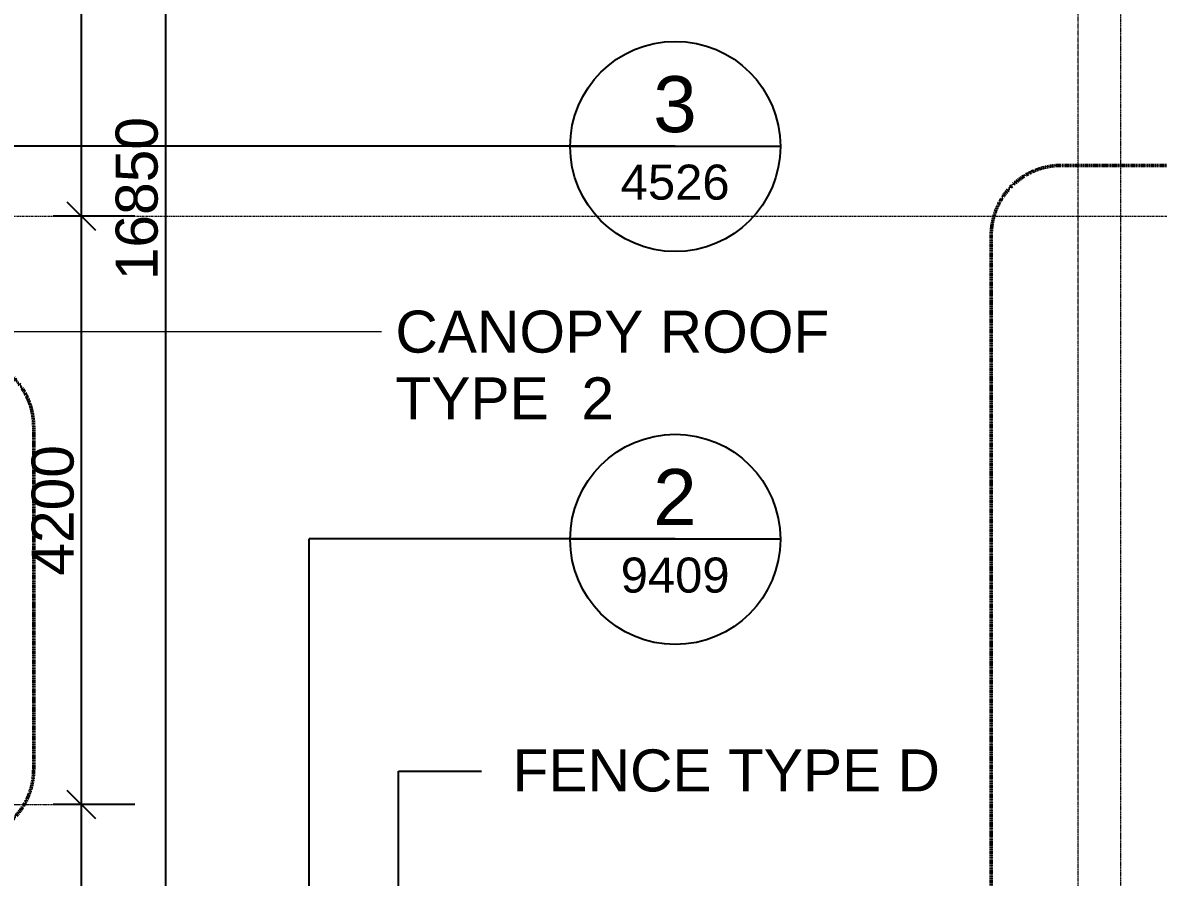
# Model space of a CAD drawing. Header units: millimetres. Extents: x -153298 to 620751, y -313239 to 250031.
# Drawn here: x 117036 to 125141, y -291415 to -285316 of the extents above; entities that cross this region are included whole.
import ezdxf

# ---------------------------------------------------------------- set-up
doc = ezdxf.new("R2010")
doc.units = ezdxf.units.MM
for name, pattern in [('Centre', [31.75, 6.35, -4.7625, 15.875, -4.7625]), ('DPA_Grid _ Level 100', [10, 5.5, -1.6, 1.3, -1.6]), ('DPA_Hidden 50', [3, 2, -1])]:
    doc.linetypes.add(name, pattern=pattern)
doc.layers.get('DEFPOINTS').update_dxf_attribs({"color": 250})
for name, color, linetype, lineweight in [('A-ANNO-DIMS', 1, 'Continuous', 9), ('A-ANNO-KEYN', 3, 'Continuous', 25), ('A-ANNO-NOTE', 3, 'Continuous', 35), ('A-ANNO-SYMB', 3, 'Continuous', 9), ('A-DETL', 1, 'Continuous', 70), ('A-DETL-GENF', 2, 'Continuous', 35), ('A-FLOR-LEVL', 3, 'Continuous', 35), ('G-ANNO-TEXT', 3, 'Continuous', 9), ('S-GRID', 1, 'Continuous', 0)]:
    doc.layers.add(name, color=color, linetype=linetype, lineweight=lineweight)
doc.styles.add('ARIAL', font='arial.ttf')
doc.styles.add('Arial_1', font='arial.ttf', dxfattribs={"height": 250})
doc.styles.add('Arial_2', font='arial.ttf', dxfattribs={"height": 3})
doc.dimstyles.new('DPA-DIM-3_0_T-T', dxfattribs={"dimscale": 304.8, "dimtxt": 306.07782, "dimasz": 0.656168, "dimexe": 0.656168, "dimexo": 0.0625, "dimgap": 0.164042, "dimtad": 1, "dimdec": 0, "dimzin": 0, "dimdsep": 46, "dimtxsty": 'Arial_2', "dimblk1": 'OBLIQUE', "dimblk2": 'OBLIQUE', "dimsah": 1, "dimcen": 0.09, "dimdle": 0.656168, "dimadec": 8, "dimazin": 0, "dimtfac": 1, "dimtdec": 4, "dimtix": 1, "dimtmove": 0, "dimatfit": 3, "dimfxl": 1.312336, "dimfxlon": 1, "dimtvp": 1, "dimtolj": 1, "dimtzin": 0, "dimarcsym": 2})

# ---------------------------------------------------------------- blocks, each defined once
blk = doc.blocks.new('DPA_AN_Callout - DPA_AN_Callout-15644517-2120-01 ENTRANCE 1 SECTION A')
at = {"layer": 'A-DETL-GENF', "lineweight": 25}
for p in [(-864169.1, 104345), (-861557, 107445.9)]:
    blk.add_line(p, (-864169.1, 107445.9), dxfattribs=at)
at = {"layer": 'A-DETL-GENF', "linetype": 'DPA_Hidden 50', "lineweight": 50}
for p, q in [((-864860.6, 104345), (-863699.4, 104345)), ((-865360.6, 101855), (-865360.6, 103845)), ((-863199.4, 103845), (-863199.4, 101855)), ((-863699.4, 101355), (-864860.6, 101355))]:
    blk.add_line(p, q, dxfattribs=at)
for centre, start, end in [((-864860.6, 103845), 90, 180), ((-863699.4, 103845), 0, 90), ((-864860.6, 101855), 180, 270), ((-863699.4, 101855), 270, 0)]:
    blk.add_arc(centre, 500, start, end, dxfattribs=at)
blk = doc.blocks.new('DPA_AN_Callout - DPA_AN_Callout-15644033-2120-01 ENTRANCE 1 SECTION A')
at = {"layer": 'A-DETL-GENF', "lineweight": 25}
blk.add_line((-861557, 110250), (-868835.7, 110250), dxfattribs=at)
at = {"layer": 'A-DETL-GENF', "linetype": 'DPA_Hidden 50', "lineweight": 50}
blk.add_line((-866135.9, 108246.3), (-866135.9, 105802.7), dxfattribs=at)
for centre, start, end in [((-866635.9, 108246.3), 0, 90), ((-866635.9, 105802.7), 270, 0)]:
    blk.add_arc(centre, 500, start, end, dxfattribs=at)
blk = doc.blocks.new('_Oblique')
at = {"color": 0, "linetype": 'ByBlock', "lineweight": -2}
blk.add_line((-0.5, -0.5), (0.5, 0.5), dxfattribs=at)
blk = doc.blocks.new('*D3705')
at = {"layer": 'A-ANNO-DIMS', "color": 0, "lineweight": -2, "transparency": 16777216}
for p, q in [((117454.5, -280641.6), (117454.5, -286896.8)), ((117835.5, -280841.6), (117254.5, -280841.6)), ((117835.5, -286696.8), (117254.5, -286696.8))]:
    blk.add_line(p, q, dxfattribs=at)
at = {"layer": 'DEFPOINTS', "color": 0, "transparency": 16777216}
for p in [(117854.5, -280841.6), (117454.5, -286696.8), (117854.5, -286696.8)]:
    blk.add_point(p, dxfattribs=at)
at = {"layer": 'A-ANNO-DIMS', "color": 0, "lineweight": -2, "transparency": 16777216, "xscale": 200, "yscale": 200, "zscale": 200}
for p, rotation in [((117454.5, -280841.6), 90), ((117454.5, -286696.8), 270)]:
    blk.add_blockref('_Oblique', p, dxfattribs=dict(at, rotation=rotation))
at = {"layer": 'A-ANNO-DIMS', "color": 0, "transparency": 16777216, "insert": (117251.4, -283769.2), "char_height": 300, "width": 1107.531, "attachment_point": 5, "rotation": 90, "style": 'Arial_2'}
blk.add_mtext('\\A1;5855', dxfattribs=at)
blk = doc.blocks.new('*D3706')
at = {"layer": 'A-ANNO-DIMS', "color": 0, "lineweight": -2, "transparency": 16777216}
for p, q in [((117454.5, -286496.8), (117454.5, -291096.8)), ((117835.5, -286696.8), (117254.5, -286696.8)), ((117835.5, -290896.8), (117254.5, -290896.8))]:
    blk.add_line(p, q, dxfattribs=at)
at = {"layer": 'DEFPOINTS', "color": 0, "transparency": 16777216}
for p in [(117854.5, -286696.8), (117454.5, -290896.8), (117854.5, -290896.8)]:
    blk.add_point(p, dxfattribs=at)
at = {"layer": 'A-ANNO-DIMS', "color": 0, "lineweight": -2, "transparency": 16777216, "xscale": 200, "yscale": 200, "zscale": 200}
for p, rotation in [((117454.5, -286696.8), 90), ((117454.5, -290896.8), 270)]:
    blk.add_blockref('_Oblique', p, dxfattribs=dict(at, rotation=rotation))
at = {"layer": 'A-ANNO-DIMS', "color": 0, "transparency": 16777216, "insert": (117251.4, -288796.8), "char_height": 300, "width": 1107.531, "attachment_point": 5, "rotation": 90, "style": 'Arial_2'}
blk.add_mtext('\\A1;4200', dxfattribs=at)
blk = doc.blocks.new('*D3707')
at = {"layer": 'A-ANNO-DIMS', "color": 0, "lineweight": -2, "transparency": 16777216}
for p, q in [((117454.5, -290696.8), (117454.5, -294096.8)), ((117835.5, -290896.8), (117254.5, -290896.8)), ((117835.5, -293896.8), (117254.5, -293896.8))]:
    blk.add_line(p, q, dxfattribs=at)
at = {"layer": 'DEFPOINTS', "color": 0, "transparency": 16777216}
for p in [(117854.5, -290896.8), (117454.5, -293896.8), (117854.5, -293896.8)]:
    blk.add_point(p, dxfattribs=at)
at = {"layer": 'A-ANNO-DIMS', "color": 0, "lineweight": -2, "transparency": 16777216, "xscale": 200, "yscale": 200, "zscale": 200}
for p, rotation in [((117454.5, -290896.8), 90), ((117454.5, -293896.8), 270)]:
    blk.add_blockref('_Oblique', p, dxfattribs=dict(at, rotation=rotation))
at = {"layer": 'A-ANNO-DIMS', "color": 0, "transparency": 16777216, "insert": (117251.3, -292396.8), "char_height": 300, "width": 1107.531, "attachment_point": 5, "rotation": 90, "style": 'Arial_2'}
blk.add_mtext('\\A1;3000', dxfattribs=at)
blk = doc.blocks.new('*D3713')
at = {"layer": 'A-ANNO-DIMS', "color": 0, "lineweight": -2, "transparency": 16777216}
for p, q in [((118054.5, -277946.8), (118054.5, -295196.8)), ((117673.6, -278146.8), (118254.5, -278146.8)), ((118435.5, -294996.8), (117854.5, -294996.8))]:
    blk.add_line(p, q, dxfattribs=at)
at = {"layer": 'DEFPOINTS', "color": 0, "transparency": 16777216}
for p in [(117654.5, -278146.8), (118054.5, -294996.8), (118454.5, -294996.8)]:
    blk.add_point(p, dxfattribs=at)
at = {"layer": 'A-ANNO-DIMS', "color": 0, "lineweight": -2, "transparency": 16777216, "xscale": 200, "yscale": 200, "zscale": 200}
for p, rotation in [((118054.5, -278146.8), 90), ((118054.5, -294996.8), 270)]:
    blk.add_blockref('_Oblique', p, dxfattribs=dict(at, rotation=rotation))
at = {"layer": 'A-ANNO-DIMS', "color": 0, "transparency": 16777216, "insert": (117851.4, -286571.8), "char_height": 300, "width": 1384.414, "attachment_point": 5, "rotation": 90, "style": 'Arial_2'}
blk.add_mtext('\\A1;16850', dxfattribs=at)

msp = doc.modelspace()

# ---------------------------------------------------------------- linework, layer by layer
at = {"layer": 'A-ANNO-KEYN'}
for p, q in [((119717.8262, -290657.0564), (120310.9687, -290657.0564)), ((119717.8262, -293285.4918), (119717.8262, -290657.0564))]:
    msp.add_line(p, q, dxfattribs=at)
at = {"layer": 'A-ANNO-NOTE', "lineweight": 25}
for p, q in [((120943.2563, -286196.753), (122443.246, -286196.753)), ((120943.2563, -289000.9026), (122443.246, -289000.9026))]:
    msp.add_line(p, q, dxfattribs=at)
for centre in [(121693.2512, -286199.5353), (121693.2512, -289003.6849)]:
    msp.add_circle(centre, 750, dxfattribs=at)
at = {"layer": 'A-ANNO-SYMB', "linetype": 'DPA_Hidden 50', "lineweight": 50}
for p, q in [((134014.8327, -286334.7834), (124448.4086, -286334.7834)), ((123948.4086, -286834.7834), (123948.4086, -296081.0128))]:
    msp.add_line(p, q, dxfattribs=at)
msp.add_arc((124448.4086, -286834.7834), 500, 90, 180, dxfattribs=at)
at = {"layer": 'A-DETL', "color": 9, "linetype": 'DPA_Hidden 50', "lineweight": 9}
for p, q in [((124873.4088, -293172.0427), (124873.4088, -277096.753)), ((116071.88, -290896.753), (117454.533, -290896.753))]:
    msp.add_line(p, q, dxfattribs=at)
at = {"layer": 'A-FLOR-LEVL', "linetype": 'Centre', "lineweight": 9}
msp.add_line((80346.0738, -286696.753), (144086.7932, -286696.753), dxfattribs=at)
at = {"layer": 'G-ANNO-TEXT', "color": 90}
msp.add_line((116151.7815, -287520.9707), (119596.0942, -287520.9707), dxfattribs=at)
at = {"layer": 'S-GRID', "linetype": 'DPA_Grid _ Level 100'}
msp.add_line((124567.88, -309692.5036), (124567.88, -276432.3847), dxfattribs=at)

# ---------------------------------------------------------------- block references
at = {"layer": 'A-DETL-GENF', "color": 250}
for name in ['DPA_AN_Callout - DPA_AN_Callout-15644033-2120-01 ENTRANCE 1 SECTION A', 'DPA_AN_Callout - DPA_AN_Callout-15644517-2120-01 ENTRANCE 1 SECTION A']:
    msp.add_blockref(name, (983250.2539, -396446.753), dxfattribs=at)

# ---------------------------------------------------------------- texts
at = {"layer": 'A-ANNO-KEYN', "lineweight": 9, "insert": (120532.5475, -290502.7023), "char_height": 300, "width": 3743.880625, "attachment_point": 1, "style": 'Arial_2'}
msp.add_mtext('FENCE TYPE D', dxfattribs=at)
at = {"layer": 'A-ANNO-NOTE', "lineweight": 9, "attachment_point": 1}
for s, insert, char_height, width, style in [('3', (121535.9521, -285697.5737), 400, 376.793125, 'ARIAL'), ('4526', (121303.9652, -286329.2102), 250, 929.9575, 'Arial_1'), ('2', (121535.9521, -288501.7233), 400, 376.793125, 'ARIAL'), ('9409', (121303.9652, -289133.3598), 250, 929.9575, 'Arial_1')]:
    msp.add_mtext(s, dxfattribs=dict(at, insert=insert, char_height=char_height, width=width, style=style))
at = {"layer": 'G-ANNO-TEXT', "color": 7, "char_height": 300, "attachment_point": 1, "style": 'Arial_2'}
for s, insert, width in [('CANOPY ROOF ', (119696.0942, -287370.9707), 3936.285625), ('TYPE  2', (119696.0942, -287847.2207), 1924.05)]:
    msp.add_mtext(s, dxfattribs=dict(at, insert=insert, width=width))

# ---------------------------------------------------------------- dimensions: what is measured, and where the dimension line sits
at = {"layer": 'A-ANNO-DIMS'}
for base, p1, p2, override, picture, middle in [((118054.533, -294996.753), (117654.533, -278146.753), (118454.533, -294996.753), {"dimpost": '<>', "dimfxl": 16868.980408}, '*D3713', (117851.3611, -286571.753)), ((117454.533, -286696.753), (117854.533, -280841.6324), (117854.533, -286696.753), {"dimpost": '<>', "dimfxl": 5855.120567}, '*D3705', (117251.3611, -283769.1927)), ((117454.533, -290896.753), (117854.533, -286696.753), (117854.533, -290896.753), {"dimpost": '<>', "dimfxl": 4200}, '*D3706', (117251.3611, -288796.753)), ((117454.533, -293896.753), (117854.533, -290896.753), (117854.533, -293896.753), {"dimpost": '<>', "dimfxl": 3000}, '*D3707', (117251.2588, -292396.753))]:
    dim = msp.add_linear_dim(base=base, p1=p1, p2=p2, angle=90, dimstyle='DPA-DIM-3_0_T-T', override=override, dxfattribs=at)
    dim.commit()
    dim.dimension.update_dxf_attribs({"geometry": picture, "text_midpoint": middle})

doc.saveas('drawing.dxf')
